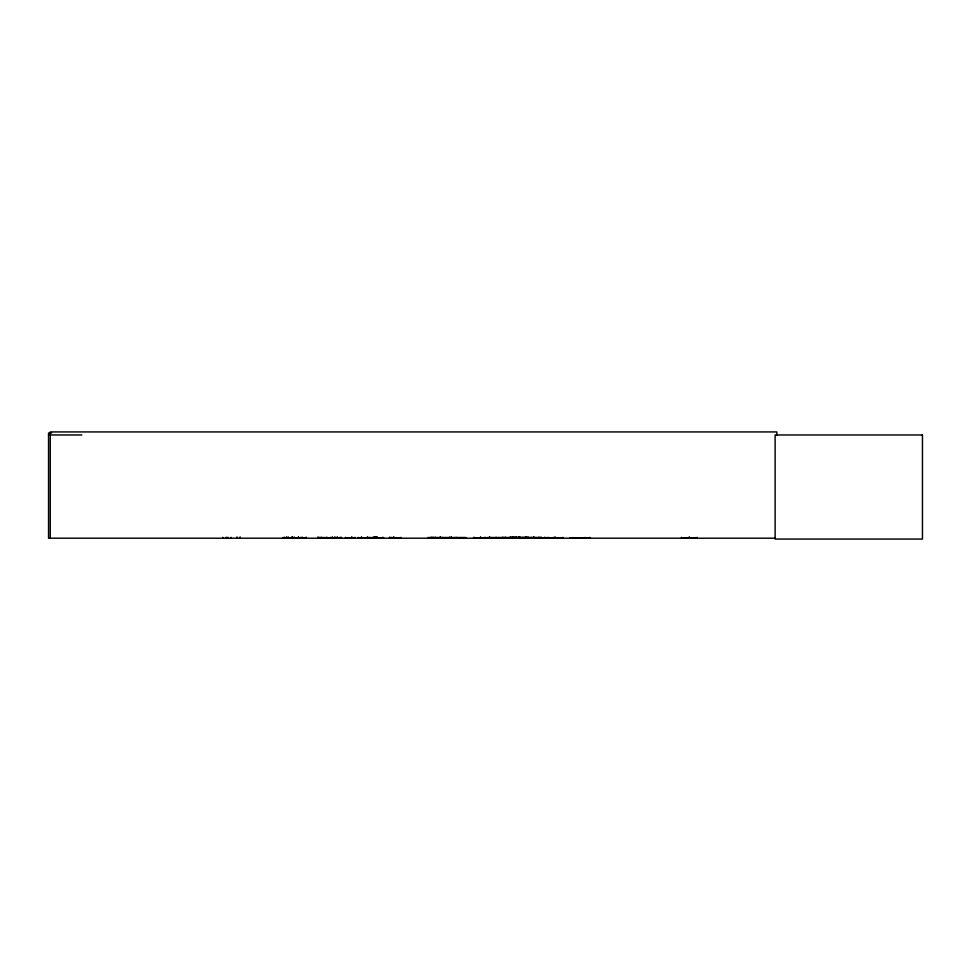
<?xml version="1.0" encoding="UTF-8"?>
<svg xmlns="http://www.w3.org/2000/svg" width="971" height="971" viewBox="0 0 971 971"><rect width="100%" height="100%" fill="white"/><g stroke="black" fill="none" stroke-linecap="round" stroke-linejoin="round"><path stroke-width="1.46" d="M284.661 538.165L284.661 537.339M300.282 538.165L300.282 537.339M516.402 538.092L516.329 537.121M512.057 538.068L512.008 537.121M297.963 538.068L298.036 537.339M524.352 537.376L523.952 537.8M527.399 538.068L527.496 537.339M533.528 538.068L533.443 537.339M473.46 538.201L484.371 538.092M301.823 538.092L301.908 537.339M291.895 538.116L291.931 537.121M431.088 538.068L431.124 537.412M524 538.116L523.83 537.339L523.927 538.092M513.477 538.177L513.61 537.121M513.768 538.177L514.387 537.339M524.352 537.74L525.566 538.152M529.074 538.201L528.722 537.339M533.868 538.116L535.179 538.177M537.424 538.177L538.383 538.092M548.858 537.376L548.906 537.946M549.137 538.201L550.072 538.152L549.44 538.201M589.009 538.152L588.305 538.152L589.518 537.74L569.953 538.152L589.87 538.152L589.506 537.376M585.076 537.376L584.845 538.177M585.707 538.177L585.986 537.946M284.442 538.092L284.503 537.412M519.145 538.092L519.012 537.376M531.647 538.092L531.707 537.412L531.78 538.201M517.264 538.092L517.337 537.412L517.397 538.201M341.355 538.092L317.942 537.412M473.945 538.092L474.03 537.412M345.093 538.092L354.913 538.092M509.52 537.946L509.909 537.339M509.29 538.201L510.479 537.946M527.654 538.201L528.175 538.177M534.123 537.946L553.591 538.201L553.288 537.376M552.196 538.177L553.3 537.74L494.227 537.74M570.341 537.946L589.846 538.177M570.875 538.201L571.446 538.201M435.105 538.092L435.202 537.412M282.476 538.092L305.816 538.092M286.457 538.092L286.566 537.412M302.394 538.092L302.491 537.412L302.734 538.116M292.15 538.201L292.15 536.902M292.805 538.201L292.757 537.121M51.584 433.017L48.55 433.017L48.55 538.201L775.319 538.201M48.55 434.972L81.855 434.972M427.968 537.521L465.849 537.521M487.515 537.521L541.915 537.461M427.932 537.8L465.886 537.8M487.478 537.8L506.996 537.8M507.275 537.8L528.831 537.946M383.909 538.165L358.408 538.092M389.589 537.412L401.217 538.116M427.956 538.14L465.874 538.14M681.472 537.983L697.093 538.092L697.093 537.339M515.71 538.201L515.844 537.121M377.124 538.165L376.857 536.902M376.457 537.412L376.566 538.092M302.115 538.092L302.017 537.412M449.585 538.092L449.488 537.412M513.198 537.946L513.501 538.152M383.387 538.092L383.302 537.412L383.217 538.201M374.503 538.092L374.563 537.121M485.888 538.092L562.804 538.092L562.804 537.339M544.828 538.092L544.852 537.376M400.768 538.092L400.695 537.412L400.622 538.201M514.873 538.092L514.946 537.339M369.126 538.092L369.016 537.339M533.516 538.068L533.625 537.121M519.971 538.068L519.995 537.121M509.969 538.068L510.867 538.116L510.831 537.121M529.146 538.201L528.625 537.339M515.055 537.983L515.055 537.412M369.126 537.983L369.126 537.412M776.836 434.972L776.836 431.925L50.261 431.925L50.261 538.201M689.556 537.121L689.556 538.201M689.009 537.121L689.009 538.201M681.472 537.339L681.472 538.201M555.266 537.121L555.266 538.201M554.732 537.121L554.732 538.201M547.195 537.339L547.195 538.201M544.67 537.339L544.67 538.201M541.126 537.339L541.126 538.201M539.767 537.339L539.767 538.201M538.541 537.339L538.541 538.201M534.062 537.121L534.062 538.201M526.901 537.412L526.901 538.116L526.78 537.121M526.343 537.121L526.476 538.201M526.039 537.121L526.039 538.201M525.566 537.121L525.663 538.201M522.592 537.339L522.592 538.201M521.148 537.339L521.148 538.201M519.776 537.121L519.776 538.201M519.521 537.121L519.521 538.201M519.351 537.121L519.267 538.201M518.939 537.121L518.939 538.201M518.393 537.121L518.393 538.201M516.766 537.339L516.766 538.201M512.445 537.121L512.445 538.201M510.345 537.121L510.345 538.201M505.527 537.339L505.527 538.201M504.956 537.339L504.956 538.201M496.157 537.339L496.157 538.201M489.833 537.121L489.833 538.201M489.469 537.121L489.469 538.201M485.731 537.339L485.731 538.201M484.541 537.339L484.541 538.201M480.791 537.121L480.791 538.201M480.439 537.121L480.439 538.201M474.103 537.339L474.103 538.201M456.127 537.339L456.127 538.201M451.309 537.121L451.309 538.201M451.078 537.121L451.078 538.201M449.391 537.339L449.391 538.201M442.036 537.339L442.036 538.201M440.349 537.121L440.349 538.201M440.118 537.121L440.118 538.201M435.299 537.339L435.299 538.201M433.017 537.121L433.017 538.201M431.33 537.339L431.233 538.201M394.044 537.121L394.044 538.201M393.656 537.121L393.656 538.201M389.505 537.339L389.505 538.201M382.586 537.339L382.538 538.201M377.318 537.121L377.318 538.201M376.202 536.902L376.202 538.201M375.255 536.902L375.255 538.201L375.158 537.121M374.709 537.121L374.697 538.201M373.859 537.339L373.859 538.201M373.167 536.902L373.167 538.201M370.716 537.339L370.716 538.201M367.584 537.121L367.584 538.201M367.269 537.121L367.269 538.201M361.685 537.121L361.685 538.201M361.358 537.121L361.358 538.201M358.238 537.339L358.238 538.201M355.083 537.339L355.083 538.201M351.963 537.121L351.963 538.201M351.636 537.121L351.636 538.201M345.725 537.339L345.725 538.201M341.501 537.339L341.501 538.201M340.736 537.339L340.785 538.201M339.838 537.339L339.838 538.201M337.362 537.121L337.362 538.201M336.973 537.121L336.973 538.201M335.104 537.121L335.092 538.201M334.643 537.121L334.619 538.201M332.458 537.121L332.313 538.201M331.985 537.121L332.046 538.201M330.395 537.339L330.395 538.201M326.365 537.339L326.365 538.201M321.255 537.339L321.255 538.201M317.918 537.121L317.833 538.201M298.558 537.121L298.558 538.201M298.437 537.121L298.485 538.201M294.431 537.121L294.431 538.201M292.635 537.412L292.429 538.092L292.405 537.121M288.278 536.902L288.278 538.201M286.688 536.902L286.676 538.201M283.253 537.339L283.253 538.201M240.104 536.902L240.104 538.201M237.07 536.902L237.07 538.201M231.037 537.339L231.037 538.201M227.797 537.339L227.797 538.201M226.923 537.339L226.923 538.201M226.097 537.339L226.097 538.201M222.796 537.339L222.796 538.201M502.796 537.983L502.844 537.339L502.796 537.983M573.873 537.74L575.087 538.152L573.873 537.74M922.45 434.972L775.125 434.972L775.125 539.075L922.45 539.075L922.45 434.972M513.149 538.201L513.161 537.121L513.064 538.201M327.3 538.201L327.263 537.339L327.215 538.201M306.023 538.201L306.059 537.121L305.95 538.201"/></g></svg>
